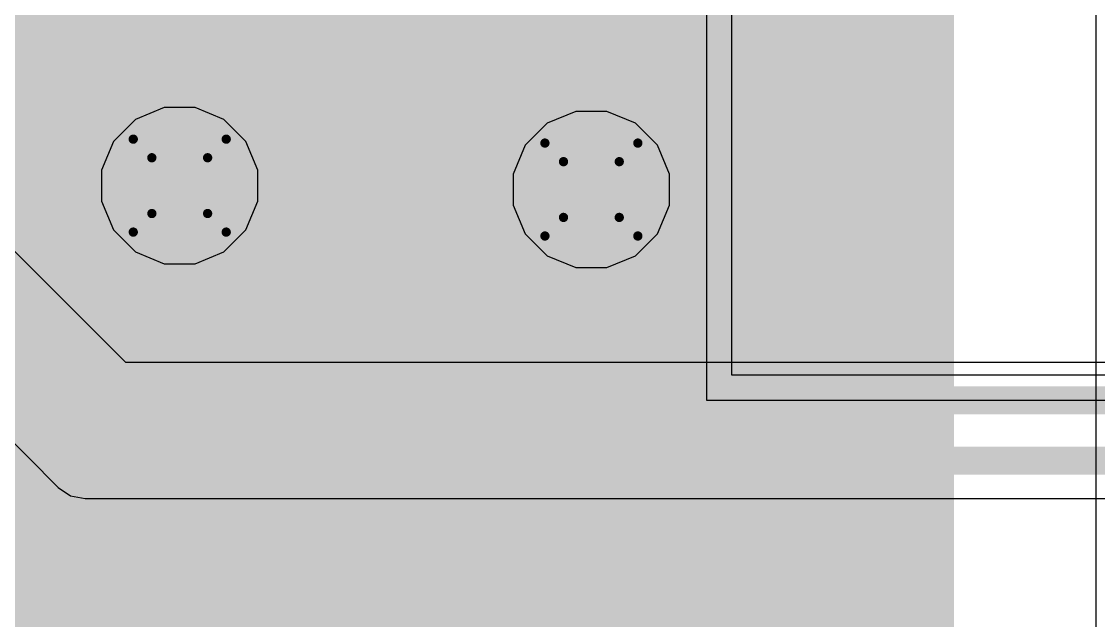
# Model space of a CAD drawing. Header units: inches. Extents: x -22 to 5433, y -13 to 5447.
# Drawn here: x 8.3 to 14.19, y 9.99 to 13.27 of the extents above; entities that cross this region are included whole.
import ezdxf

# ---------------------------------------------------------------- set-up
doc = ezdxf.new("R2010")
doc.units = ezdxf.units.IN
for name, color, linetype in [('Bottom Layer', 5, 'Continuous'), ('Drill Drawing', 1, 'Continuous'), ('Ground', 16, 'Continuous'), ('Power', 76, 'Continuous'), ('Top Layer', 1, 'Continuous'), ('Top Solder', 216, 'Continuous'), ('Via Holes', 16, 'Continuous')]:
    doc.layers.add(name, color=color, linetype=linetype)

msp = doc.modelspace()

# ---------------------------------------------------------------- hatches: boundary and pattern name
at = {"layer": 'Bottom Layer'}
h = msp.add_hatch(color=5, dxfattribs=at)
edge = h.paths.add_edge_path()
edge.add_arc((9.1638, 12.3711), 0.3, 0, 360)
h = msp.add_hatch(color=5, dxfattribs=at)
edge = h.paths.add_edge_path()
edge.add_arc((11.4138, 12.3497), 0.3, 0, 360)
at = {"layer": 'Ground'}
h = msp.add_hatch(color=16, dxfattribs=at)
edge = h.paths.add_edge_path()
edge.add_arc((9.1638, 12.3711), 0.3, 0, 360)
h = msp.add_hatch(color=16, dxfattribs=at)
edge = h.paths.add_edge_path()
edge.add_arc((11.4138, 12.3497), 0.3, 0, 360)
at = {"layer": 'Power'}
h = msp.add_hatch(color=76, dxfattribs=at)
edge = h.paths.add_edge_path()
edge.add_arc((9.1638, 12.3711), 0.3, 0, 360)
h = msp.add_hatch(color=76, dxfattribs=at)
edge = h.paths.add_edge_path()
edge.add_arc((11.4138, 12.3497), 0.3, 0, 360)
at = {"layer": 'Top Layer'}
msp.add_hatch(color=1, dxfattribs=at).paths.add_polyline_path([(7.2938, 15.8775), (13.2938, 15.8775), (13.2938, 9.8775), (7.2938, 9.8775)])
h = msp.add_hatch(color=1, dxfattribs=at)
edge = h.paths.add_edge_path()
edge.add_arc((9.1638, 12.3711), 0.3, 0, 360)
h = msp.add_hatch(color=1, dxfattribs=at)
edge = h.paths.add_edge_path()
edge.add_arc((11.4138, 12.3497), 0.3, 0, 360)
at = {"layer": 'Top Solder'}
msp.add_hatch(color=216, dxfattribs=at).paths.add_polyline_path([(7.1922, 15.9791), (13.3954, 15.9791), (13.3954, 9.7759), (7.1922, 9.7759)])
at = {"layer": 'Via Holes'}
h = msp.add_hatch(color=7, dxfattribs=at)
edge = h.paths.add_edge_path()
edge.add_arc((9.1638, 12.3711), 0.15, 0, 360)
h = msp.add_hatch(color=7, dxfattribs=at)
edge = h.paths.add_edge_path()
edge.add_arc((11.4138, 12.3497), 0.15, 0, 360)

# ---------------------------------------------------------------- linework, layer by layer
at = {"layer": 'Bottom Layer'}
for points in [[(9.0652, 10.4469, 0.2794, 0.2794, 0), (9.664, 11.0456, 0.2794, 0.2794, 0)], [(9.664, 11.0456, 0.2794, 0.2794, 0), (10.6287, 11.0456, 0.2794, 0.2794, 0)], [(10.6287, 11.0456, 0.2794, 0.2794, 0), (11.3399, 10.3344, 0.2794, 0.2794, 0)], [(9.5224, 10.2575, 0.2794, 0.2794, 0), (9.8533, 10.5884, 0.2794, 0.2794, 0)], [(9.8533, 10.5884, 0.2794, 0.2794, 0), (10.4393, 10.5884, 0.2794, 0.2794, 0)], [(10.4393, 10.5884, 0.2794, 0.2794, 0), (10.7177, 10.31, 0.2794, 0.2794, 0)], [(9.0652, 9.5132, 0.2794, 0.2794, 0), (9.0652, 10.4469, 0.2794, 0.2794, 0)], [(10.7177, 10.31, 0.2794, 0.2794, 0), (10.8827, 10.1451, 0.2794, 0.2794, 0)], [(11.3399, 7.6419, 0.2794, 0.2794, 0), (11.3399, 10.3344, 0.2794, 0.2794, 0)], [(9.5224, 9.5132, 0.2794, 0.2794, 0), (9.5224, 10.2575, 0.2794, 0.2794, 0)], [(10.8827, 9.8437, 0.2794, 0.2794, 0), (10.8827, 10.1451, 0.2794, 0.2794, 0)]]:
    msp.add_lwpolyline(points, format="xyseb", dxfattribs=at)
for points in [[(9.5941, 11.0456, 0.1397, 0.1397, 1), (9.7338, 11.0456, 0.1397, 0.1397, 1)], [(9.5941, 11.0456, 0.1397, 0.1397, 1), (9.7338, 11.0456, 0.1397, 0.1397, 1)], [(10.5588, 11.0456, 0.1397, 0.1397, 1), (10.6985, 11.0456, 0.1397, 0.1397, 1)], [(10.5588, 11.0456, 0.1397, 0.1397, 1), (10.6985, 11.0456, 0.1397, 0.1397, 1)], [(9.7835, 10.5884, 0.1397, 0.1397, 1), (9.9232, 10.5884, 0.1397, 0.1397, 1)], [(9.7835, 10.5884, 0.1397, 0.1397, 1), (9.9232, 10.5884, 0.1397, 0.1397, 1)], [(10.3694, 10.5884, 0.1397, 0.1397, 1), (10.5091, 10.5884, 0.1397, 0.1397, 1)], [(10.3694, 10.5884, 0.1397, 0.1397, 1), (10.5091, 10.5884, 0.1397, 0.1397, 1)], [(8.9954, 10.4469, 0.1397, 0.1397, 1), (9.1351, 10.4469, 0.1397, 0.1397, 1)], [(8.9954, 10.4469, 0.1397, 0.1397, 1), (9.1351, 10.4469, 0.1397, 0.1397, 1)], [(10.6479, 10.31, 0.1397, 0.1397, 1), (10.7876, 10.31, 0.1397, 0.1397, 1)], [(10.6479, 10.31, 0.1397, 0.1397, 1), (10.7876, 10.31, 0.1397, 0.1397, 1)], [(11.27, 10.3344, 0.1397, 0.1397, 1), (11.4097, 10.3344, 0.1397, 0.1397, 1)], [(11.27, 10.3344, 0.1397, 0.1397, 1), (11.4097, 10.3344, 0.1397, 0.1397, 1)], [(9.4526, 10.2575, 0.1397, 0.1397, 1), (9.5923, 10.2575, 0.1397, 0.1397, 1)], [(9.4526, 10.2575, 0.1397, 0.1397, 1), (9.5923, 10.2575, 0.1397, 0.1397, 1)], [(10.8128, 10.1451, 0.1397, 0.1397, 1), (10.9525, 10.1451, 0.1397, 0.1397, 1)], [(10.8128, 10.1451, 0.1397, 0.1397, 1), (10.9525, 10.1451, 0.1397, 0.1397, 1)]]:
    msp.add_lwpolyline(points, format="xyseb", close=True, dxfattribs=at)
at = {"layer": 'Drill Drawing'}
for points in [[(8.9098, 12.6251, 0.0508, 0.0508, 0), (9.4178, 12.6251, 0.0508, 0.0508, 0)], [(8.9098, 12.1171, 0.0508, 0.0508, 0), (8.9098, 12.6251, 0.0508, 0.0508, 0)], [(9.4178, 12.1171, 0.0508, 0.0508, 0), (9.4178, 12.6251, 0.0508, 0.0508, 0)], [(11.1598, 12.6037, 0.0508, 0.0508, 0), (11.6678, 12.6037, 0.0508, 0.0508, 0)], [(11.1598, 12.0957, 0.0508, 0.0508, 0), (11.1598, 12.6037, 0.0508, 0.0508, 0)], [(11.6678, 12.0957, 0.0508, 0.0508, 0), (11.6678, 12.6037, 0.0508, 0.0508, 0)], [(9.0114, 12.5235, 0.0508, 0.0508, 0), (9.3162, 12.5235, 0.0508, 0.0508, 0)], [(9.0114, 12.2187, 0.0508, 0.0508, 0), (9.0114, 12.5235, 0.0508, 0.0508, 0)], [(9.3162, 12.2187, 0.0508, 0.0508, 0), (9.3162, 12.5235, 0.0508, 0.0508, 0)], [(11.2614, 12.5021, 0.0508, 0.0508, 0), (11.5662, 12.5021, 0.0508, 0.0508, 0)], [(11.2614, 12.1973, 0.0508, 0.0508, 0), (11.2614, 12.5021, 0.0508, 0.0508, 0)], [(11.5662, 12.1973, 0.0508, 0.0508, 0), (11.5662, 12.5021, 0.0508, 0.0508, 0)], [(9.0114, 12.2187, 0.0508, 0.0508, 0), (9.3162, 12.2187, 0.0508, 0.0508, 0)], [(11.2614, 12.1973, 0.0508, 0.0508, 0), (11.5662, 12.1973, 0.0508, 0.0508, 0)], [(8.9098, 12.1171, 0.0508, 0.0508, 0), (9.4178, 12.1171, 0.0508, 0.0508, 0)], [(11.1598, 12.0957, 0.0508, 0.0508, 0), (11.6678, 12.0957, 0.0508, 0.0508, 0)]]:
    msp.add_lwpolyline(points, format="xyseb", dxfattribs=at)
for points in [[(8.8971, 12.6251, 0.0254, 0.0254, 1), (8.9225, 12.6251, 0.0254, 0.0254, 1)], [(8.8971, 12.6251, 0.0254, 0.0254, 1), (8.9225, 12.6251, 0.0254, 0.0254, 1)], [(9.4051, 12.6251, 0.0254, 0.0254, 1), (9.4305, 12.6251, 0.0254, 0.0254, 1)], [(9.4051, 12.6251, 0.0254, 0.0254, 1), (9.4305, 12.6251, 0.0254, 0.0254, 1)], [(11.1471, 12.6037, 0.0254, 0.0254, 1), (11.1725, 12.6037, 0.0254, 0.0254, 1)], [(11.1471, 12.6037, 0.0254, 0.0254, 1), (11.1725, 12.6037, 0.0254, 0.0254, 1)], [(11.6551, 12.6037, 0.0254, 0.0254, 1), (11.6805, 12.6037, 0.0254, 0.0254, 1)], [(11.6551, 12.6037, 0.0254, 0.0254, 1), (11.6805, 12.6037, 0.0254, 0.0254, 1)], [(8.9987, 12.5235, 0.0254, 0.0254, 1), (9.0241, 12.5235, 0.0254, 0.0254, 1)], [(8.9987, 12.5235, 0.0254, 0.0254, 1), (9.0241, 12.5235, 0.0254, 0.0254, 1)], [(9.3035, 12.5235, 0.0254, 0.0254, 1), (9.3289, 12.5235, 0.0254, 0.0254, 1)], [(9.3035, 12.5235, 0.0254, 0.0254, 1), (9.3289, 12.5235, 0.0254, 0.0254, 1)], [(11.2487, 12.5021, 0.0254, 0.0254, 1), (11.2741, 12.5021, 0.0254, 0.0254, 1)], [(11.2487, 12.5021, 0.0254, 0.0254, 1), (11.2741, 12.5021, 0.0254, 0.0254, 1)], [(11.5535, 12.5021, 0.0254, 0.0254, 1), (11.5789, 12.5021, 0.0254, 0.0254, 1)], [(11.5535, 12.5021, 0.0254, 0.0254, 1), (11.5789, 12.5021, 0.0254, 0.0254, 1)], [(8.9987, 12.2187, 0.0254, 0.0254, 1), (9.0241, 12.2187, 0.0254, 0.0254, 1)], [(8.9987, 12.2187, 0.0254, 0.0254, 1), (9.0241, 12.2187, 0.0254, 0.0254, 1)], [(9.3035, 12.2187, 0.0254, 0.0254, 1), (9.3289, 12.2187, 0.0254, 0.0254, 1)], [(9.3035, 12.2187, 0.0254, 0.0254, 1), (9.3289, 12.2187, 0.0254, 0.0254, 1)], [(11.2487, 12.1973, 0.0254, 0.0254, 1), (11.2741, 12.1973, 0.0254, 0.0254, 1)], [(11.2487, 12.1973, 0.0254, 0.0254, 1), (11.2741, 12.1973, 0.0254, 0.0254, 1)], [(11.5535, 12.1973, 0.0254, 0.0254, 1), (11.5789, 12.1973, 0.0254, 0.0254, 1)], [(11.5535, 12.1973, 0.0254, 0.0254, 1), (11.5789, 12.1973, 0.0254, 0.0254, 1)], [(8.8971, 12.1171, 0.0254, 0.0254, 1), (8.9225, 12.1171, 0.0254, 0.0254, 1)], [(8.8971, 12.1171, 0.0254, 0.0254, 1), (8.9225, 12.1171, 0.0254, 0.0254, 1)], [(9.4051, 12.1171, 0.0254, 0.0254, 1), (9.4305, 12.1171, 0.0254, 0.0254, 1)], [(9.4051, 12.1171, 0.0254, 0.0254, 1), (9.4305, 12.1171, 0.0254, 0.0254, 1)], [(11.1471, 12.0957, 0.0254, 0.0254, 1), (11.1725, 12.0957, 0.0254, 0.0254, 1)], [(11.1471, 12.0957, 0.0254, 0.0254, 1), (11.1725, 12.0957, 0.0254, 0.0254, 1)], [(11.6551, 12.0957, 0.0254, 0.0254, 1), (11.6805, 12.0957, 0.0254, 0.0254, 1)], [(11.6551, 12.0957, 0.0254, 0.0254, 1), (11.6805, 12.0957, 0.0254, 0.0254, 1)]]:
    msp.add_lwpolyline(points, format="xyseb", close=True, dxfattribs=at)
at = {"layer": 'Ground'}
for p, q in [((8.8691, 11.4052), (8.1916, 12.0827)), ((7.8225, 11.3988), (8.5, 10.7214)), ((21.8682, 11.4052), (8.8691, 11.4052)), ((8.5, 10.7214), (8.5, 10.7213)), ((8.5, 10.7213), (8.5672, 10.6764)), ((8.5672, 10.6764), (8.6465, 10.6607)), ((8.6465, 10.6607), (8.6465, 10.6607)), ((8.6465, 10.6607), (15.7985, 10.6607))]:
    msp.add_line(p, q, dxfattribs=at)
for points in [[(8.0451, 11.9362, 0.1524, 0.1524, 0), (8.7833, 11.198, 0.1524, 0.1524, 0)], [(7.9084, 11.606, 0.1524, 0.1524, 0), (8.6465, 10.8678, 0.1524, 0.1524, 0)], [(8.7833, 11.198, 0.1524, 0.1524, 0), (26.0468, 11.198, 0.1524, 0.1524, 0)], [(8.6465, 10.8678, 0.1524, 0.1524, 0), (25.9101, 10.8678, 0.1524, 0.1524, 0)]]:
    msp.add_lwpolyline(points, format="xyseb", dxfattribs=at)
for points in [[(8.7452, 11.198, 0.0762, 0.0762, 1), (8.8214, 11.198, 0.0762, 0.0762, 1)], [(8.7452, 11.198, 0.0762, 0.0762, 1), (8.8214, 11.198, 0.0762, 0.0762, 1)], [(8.6084, 10.8678, 0.0762, 0.0762, 1), (8.6846, 10.8678, 0.0762, 0.0762, 1)], [(8.6084, 10.8678, 0.0762, 0.0762, 1), (8.6846, 10.8678, 0.0762, 0.0762, 1)]]:
    msp.add_lwpolyline(points, format="xyseb", close=True, dxfattribs=at)
at = {"layer": 'Power'}
for p, q in [((12.0438, 17.064), (12.0438, 11.198)), ((12.1813, 11.3355), (12.1813, 16.9265)), ((9.0789, 12.7981), (8.922, 12.7331)), ((9.2488, 12.7981), (9.0789, 12.7981)), ((9.4057, 12.7331), (9.2488, 12.7981)), ((11.3289, 12.7767), (11.172, 12.7117)), ((11.4988, 12.7767), (11.3289, 12.7767)), ((11.6557, 12.7117), (11.4988, 12.7767)), ((8.922, 12.7331), (8.8018, 12.6129)), ((9.5258, 12.6129), (9.4057, 12.7331)), ((11.172, 12.7117), (11.0518, 12.5915)), ((11.7758, 12.5915), (11.6557, 12.7117)), ((8.8018, 12.6129), (8.7368, 12.456)), ((9.5908, 12.456), (9.5258, 12.6129)), ((11.0518, 12.5915), (10.9868, 12.4346)), ((11.8408, 12.4346), (11.7758, 12.5915)), ((8.7368, 12.456), (8.7368, 12.2861)), ((9.5908, 12.2861), (9.5908, 12.456)), ((10.9868, 12.4346), (10.9868, 12.2647)), ((11.8408, 12.2647), (11.8408, 12.4346)), ((8.7368, 12.2861), (8.8018, 12.1292)), ((9.5258, 12.1292), (9.5908, 12.2861)), ((10.9868, 12.2647), (11.0518, 12.1078)), ((11.7758, 12.1078), (11.8408, 12.2647)), ((8.8018, 12.1292), (8.922, 12.0091)), ((9.4057, 12.0091), (9.5258, 12.1292)), ((11.0518, 12.1078), (11.172, 11.9877)), ((11.6557, 11.9877), (11.7758, 12.1078)), ((8.922, 12.0091), (9.0789, 11.9441)), ((9.2488, 11.9441), (9.4057, 12.0091)), ((11.172, 11.9877), (11.3289, 11.9227)), ((11.4988, 11.9227), (11.6557, 11.9877)), ((9.0789, 11.9441), (9.2488, 11.9441)), ((11.3289, 11.9227), (11.4988, 11.9227)), ((15.3106, 11.3355), (12.1813, 11.3355)), ((12.0438, 11.198), (15.3106, 11.198))]:
    msp.add_line(p, q, dxfattribs=at)
at = {"layer": 'Top Layer'}
for p, q in [((14.1718, 13.6474), (14.1718, 12.8705)), ((14.1718, 12.8705), (14.1718, 11.8705)), ((14.1718, 11.8705), (14.1718, 10.8705)), ((14.1718, 10.8705), (14.1718, 9.8705))]:
    msp.add_line(p, q, dxfattribs=at)

doc.saveas('drawing.dxf')
